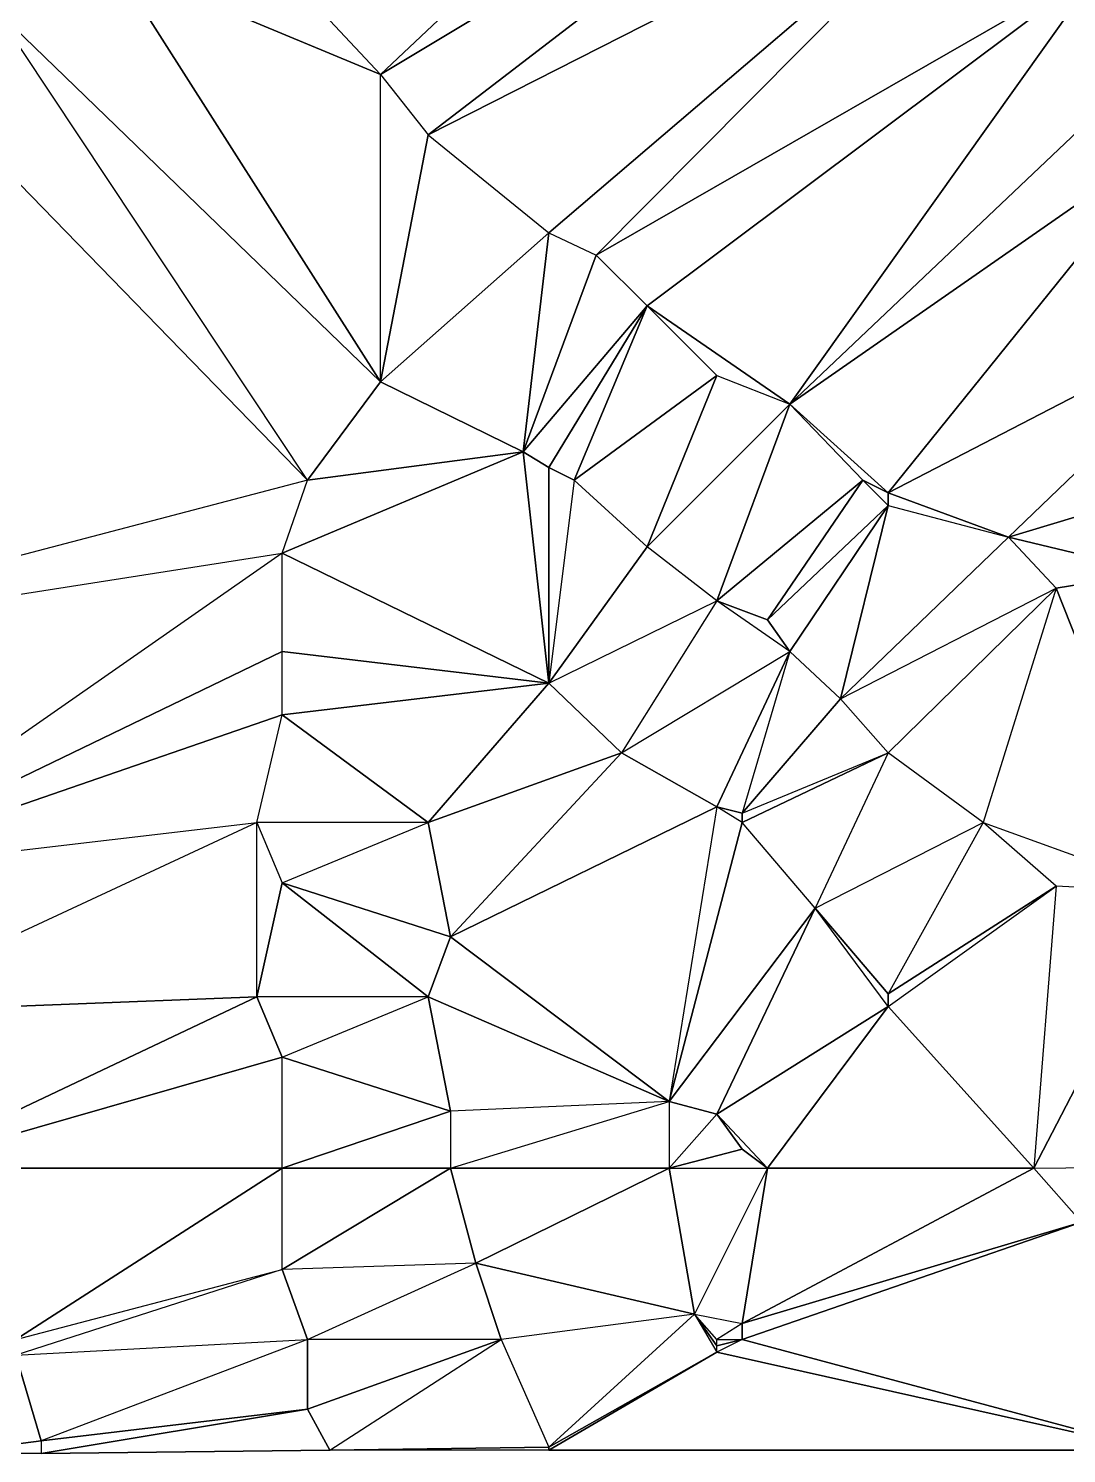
# Model space of a CAD drawing. Header units: metres. Extents: x 121.06818 to 121.07159, y 3.17836 to 3.18313.
# Drawn here: x 121.068821 to 121.0691482, y 3.178595 to 3.1790445 of the extents above; entities that cross this region are included whole.
import ezdxf

# ---------------------------------------------------------------- set-up
doc = ezdxf.new("R2010")
doc.units = ezdxf.units.M

msp = doc.modelspace()

# ---------------------------------------------------------------- linework, layer by layer
at = {"layer": 'DELAUNEY1005', "color": 252}
msp.add_3dface([(121.069023, 3.178685, 0.01007), (121.069046, 3.178691, 0.01007), (121.069038, 3.178702, 0.01007)], dxfattribs=at)
at = {"layer": 'DELAUNEY1006', "color": 252}
msp.add_3dface([(121.069046, 3.178691, 0.01007), (121.069054, 3.178685, 0.01007), (121.069038, 3.178702, 0.01007)], dxfattribs=at)
at = {"layer": 'DELAUNEY1045', "color": 252}
msp.add_3dface([(121.069023, 3.178685, 0.01007), (121.068954, 3.178685, 0.01008), (121.069023, 3.178706, 0.01007)], dxfattribs=at)
at = {"layer": 'DELAUNEY1083', "color": 252}
msp.add_3dface([(121.068779, 3.178685, 0.0101), (121.068901, 3.178685, 0.01009), (121.068901, 3.17872, 0.01009)], dxfattribs=at)
at = {"layer": 'DELAUNEY1096', "color": 252}
msp.add_3dface([(121.069023, 3.178685, 0.01007), (121.069038, 3.178702, 0.01007), (121.069023, 3.178706, 0.01007)], dxfattribs=at)
at = {"layer": 'DELAUNEY1132', "color": 252}
msp.add_3dface([(121.068954, 3.178703, 0.01008), (121.068901, 3.178685, 0.01009), (121.068901, 3.17872, 0.01009)], dxfattribs=at)
at = {"layer": 'DELAUNEY1133', "color": 252}
msp.add_3dface([(121.068954, 3.178703, 0.01008), (121.068954, 3.178685, 0.01008), (121.069023, 3.178706, 0.01007)], dxfattribs=at)
at = {"layer": 'DELAUNEY1134', "color": 252}
msp.add_3dface([(121.069138, 3.178685, 0.01008), (121.069092, 3.178736, 0.01008), (121.069145, 3.178774, 0.01009)], dxfattribs=at)
at = {"layer": 'DELAUNEY1146', "color": 252}
msp.add_3dface([(121.069023, 3.178706, 0.01007), (121.068954, 3.178703, 0.01008), (121.068947, 3.178739, 0.01008)], dxfattribs=at)
at = {"layer": 'DELAUNEY1147', "color": 252}
msp.add_3dface([(121.069023, 3.178706, 0.01007), (121.069038, 3.178702, 0.01007), (121.069069, 3.178767, 0.01008)], dxfattribs=at)
at = {"layer": 'DELAUNEY1171', "color": 252}
msp.add_3dface([(121.068779, 3.178685, 0.0101), (121.068901, 3.17872, 0.01009), (121.068893, 3.178739, 0.01009)], dxfattribs=at)
at = {"layer": 'DELAUNEY1180', "color": 252}
msp.add_3dface([(121.068954, 3.178703, 0.01008), (121.068901, 3.17872, 0.01009), (121.068947, 3.178739, 0.01008)], dxfattribs=at)
at = {"layer": 'DELAUNEY1189', "color": 252}
msp.add_3dface([(121.068779, 3.178685, 0.0101), (121.068893, 3.178739, 0.01009), (121.068764, 3.178734, 0.0101)], dxfattribs=at)
at = {"layer": 'DELAUNEY1190', "color": 252}
msp.add_3dface([(121.068893, 3.178739, 0.01009), (121.068901, 3.17872, 0.01009), (121.068947, 3.178739, 0.01008)], dxfattribs=at)
at = {"layer": 'DELAUNEY1200', "color": 252}
msp.add_3dface([(121.069038, 3.178702, 0.01007), (121.069054, 3.178685, 0.01007), (121.069092, 3.178736, 0.01008)], dxfattribs=at)
at = {"layer": 'DELAUNEY1214', "color": 252}
msp.add_3dface([(121.069138, 3.178685, 0.01008), (121.069229, 3.178686, 0.01008), (121.069183, 3.178772, 0.01009)], dxfattribs=at)
at = {"layer": 'DELAUNEY1229', "color": 252}
msp.add_3dface([(121.069038, 3.178702, 0.01007), (121.069092, 3.178736, 0.01008), (121.069069, 3.178767, 0.01008)], dxfattribs=at)
at = {"layer": 'DELAUNEY1246', "color": 252}
msp.add_3dface([(121.069138, 3.178685, 0.01008), (121.069183, 3.178772, 0.01009), (121.069145, 3.178774, 0.01009)], dxfattribs=at)
at = {"layer": 'DELAUNEY1307', "color": 252}
msp.add_3dface([(121.068764, 3.178734, 0.0101), (121.068893, 3.178739, 0.01009), (121.068893, 3.178794, 0.01009)], dxfattribs=at)
at = {"layer": 'DELAUNEY1308', "color": 252}
msp.add_3dface([(121.069023, 3.178706, 0.01007), (121.068947, 3.178739, 0.01008), (121.068954, 3.178758, 0.01008)], dxfattribs=at)
at = {"layer": 'DELAUNEY1321', "color": 252}
msp.add_3dface([(121.069092, 3.178736, 0.01008), (121.069145, 3.178774, 0.01009), (121.069092, 3.17874, 0.01008)], dxfattribs=at)
at = {"layer": 'DELAUNEY1322', "color": 252}
msp.add_3dface([(121.069183, 3.178772, 0.01009), (121.069145, 3.178774, 0.01009), (121.069122, 3.178794, 0.01009)], dxfattribs=at)
at = {"layer": 'DELAUNEY1338', "color": 252}
msp.add_3dface([(121.068954, 3.178758, 0.01008), (121.068947, 3.178739, 0.01008), (121.068901, 3.178775, 0.01009)], dxfattribs=at)
at = {"layer": 'DELAUNEY1339', "color": 252}
msp.add_3dface([(121.069023, 3.178706, 0.01007), (121.068954, 3.178758, 0.01008), (121.069038, 3.178799, 0.01008)], dxfattribs=at)
at = {"layer": 'DELAUNEY1358', "color": 252}
msp.add_3dface([(121.069092, 3.178736, 0.01008), (121.069069, 3.178767, 0.01008), (121.069092, 3.17874, 0.01008)], dxfattribs=at)
at = {"layer": 'DELAUNEY1365', "color": 252}
msp.add_3dface([(121.069092, 3.178736, 0.01008), (121.069092, 3.17874, 0.01008), (121.069092, 3.178738, 0.01008)], dxfattribs=at)
at = {"layer": 'DELAUNEY1373', "color": 252}
msp.add_3dface([(121.068947, 3.178739, 0.01008), (121.068893, 3.178739, 0.01009), (121.068901, 3.178775, 0.01009)], dxfattribs=at)
at = {"layer": 'DELAUNEY1374', "color": 252}
msp.add_3dface([(121.069023, 3.178706, 0.01007), (121.069069, 3.178767, 0.01008), (121.069046, 3.178794, 0.01008)], dxfattribs=at)
at = {"layer": 'DELAUNEY1375', "color": 252}
msp.add_3dface([(121.069092, 3.17874, 0.01008), (121.069069, 3.178767, 0.01008), (121.069122, 3.178794, 0.01009)], dxfattribs=at)
at = {"layer": 'DELAUNEY1376', "color": 252}
msp.add_3dface([(121.069092, 3.17874, 0.01008), (121.069145, 3.178774, 0.01009), (121.069122, 3.178794, 0.01009)], dxfattribs=at)
at = {"layer": 'DELAUNEY1450', "color": 252}
msp.add_3dface([(121.068901, 3.178775, 0.01009), (121.068893, 3.178739, 0.01009), (121.068893, 3.178794, 0.01009)], dxfattribs=at)
at = {"layer": 'DELAUNEY1451', "color": 252}
msp.add_3dface([(121.069023, 3.178706, 0.01007), (121.069046, 3.178794, 0.01008), (121.069038, 3.178799, 0.01008)], dxfattribs=at)
at = {"layer": 'DELAUNEY1462', "color": 252}
msp.add_3dface([(121.069069, 3.178767, 0.01008), (121.069046, 3.178794, 0.01008), (121.069092, 3.178816, 0.01009)], dxfattribs=at)
at = {"layer": 'DELAUNEY1476', "color": 252}
msp.add_3dface([(121.069038, 3.178799, 0.01008), (121.068954, 3.178758, 0.01008), (121.069008, 3.178816, 0.01008)], dxfattribs=at)
at = {"layer": 'DELAUNEY1477', "color": 252}
msp.add_3dface([(121.069046, 3.178794, 0.01008), (121.069038, 3.178799, 0.01008), (121.069046, 3.178797, 0.01008)], dxfattribs=at)
at = {"layer": 'DELAUNEY1486', "color": 252}
msp.add_3dface([(121.068764, 3.178734, 0.0101), (121.068756, 3.178778, 0.0101), (121.068893, 3.178794, 0.01009)], dxfattribs=at)
at = {"layer": 'DELAUNEY1487', "color": 252}
msp.add_3dface([(121.068954, 3.178758, 0.01008), (121.068901, 3.178775, 0.01009), (121.068947, 3.178794, 0.01008)], dxfattribs=at)
at = {"layer": 'DELAUNEY1544', "color": 252}
msp.add_3dface([(121.068756, 3.178778, 0.0101), (121.068893, 3.178794, 0.01009), (121.068901, 3.178828, 0.01009)], dxfattribs=at)
at = {"layer": 'DELAUNEY1545', "color": 252}
msp.add_3dface([(121.068893, 3.178794, 0.01009), (121.068901, 3.178775, 0.01009), (121.068947, 3.178794, 0.01008)], dxfattribs=at)
at = {"layer": 'DELAUNEY1546', "color": 252}
msp.add_3dface([(121.069008, 3.178816, 0.01008), (121.068954, 3.178758, 0.01008), (121.068947, 3.178794, 0.01008)], dxfattribs=at)
at = {"layer": 'DELAUNEY1555', "color": 252}
msp.add_3dface([(121.069038, 3.178799, 0.01008), (121.069008, 3.178816, 0.01008), (121.069061, 3.178848, 0.01009)], dxfattribs=at)
at = {"layer": 'DELAUNEY1556', "color": 252}
msp.add_3dface([(121.069069, 3.178767, 0.01008), (121.069122, 3.178794, 0.01009), (121.069092, 3.178816, 0.01009)], dxfattribs=at)
at = {"layer": 'DELAUNEY1629', "color": 252}
msp.add_3dface([(121.069008, 3.178816, 0.01008), (121.068947, 3.178794, 0.01008), (121.068985, 3.178838, 0.01008)], dxfattribs=at)
at = {"layer": 'DELAUNEY1646', "color": 252}
msp.add_3dface([(121.069122, 3.178794, 0.01009), (121.069092, 3.178816, 0.01009), (121.069145, 3.178868, 0.0101)], dxfattribs=at)
at = {"layer": 'DELAUNEY1686', "color": 252}
msp.add_3dface([(121.068947, 3.178794, 0.01008), (121.068893, 3.178794, 0.01009), (121.068901, 3.178828, 0.01009)], dxfattribs=at)
at = {"layer": 'DELAUNEY1687', "color": 252}
msp.add_3dface([(121.069046, 3.178797, 0.01008), (121.069038, 3.178799, 0.01008), (121.069061, 3.178848, 0.01009)], dxfattribs=at)
at = {"layer": 'DELAUNEY1688', "color": 252}
msp.add_3dface([(121.069046, 3.178794, 0.01008), (121.069046, 3.178797, 0.01008), (121.069092, 3.178816, 0.01009)], dxfattribs=at)
at = {"layer": 'DELAUNEY1701', "color": 252}
msp.add_3dface([(121.069046, 3.178797, 0.01008), (121.069092, 3.178816, 0.01009), (121.069077, 3.178833, 0.01009)], dxfattribs=at)
at = {"layer": 'DELAUNEY1743', "color": 252}
msp.add_3dface([(121.068947, 3.178794, 0.01008), (121.068901, 3.178828, 0.01009), (121.068985, 3.178838, 0.01008)], dxfattribs=at)
at = {"layer": 'DELAUNEY1744', "color": 252}
msp.add_3dface([(121.069008, 3.178816, 0.01008), (121.068985, 3.178838, 0.01008), (121.069038, 3.178864, 0.01009)], dxfattribs=at)
at = {"layer": 'DELAUNEY1758', "color": 252}
msp.add_3dface([(121.069046, 3.178797, 0.01008), (121.069077, 3.178833, 0.01009), (121.069061, 3.178848, 0.01009)], dxfattribs=at)
at = {"layer": 'DELAUNEY1759', "color": 252}
msp.add_3dface([(121.069092, 3.178816, 0.01009), (121.069077, 3.178833, 0.01009), (121.069145, 3.178868, 0.0101)], dxfattribs=at)
at = {"layer": 'DELAUNEY1816', "color": 252}
msp.add_3dface([(121.069145, 3.178868, 0.0101), (121.069122, 3.178794, 0.01009), (121.069183, 3.178772, 0.01009)], dxfattribs=at)
at = {"layer": 'DELAUNEY1817', "color": 252}
msp.add_3dface([(121.069145, 3.178868, 0.0101), (121.069183, 3.178772, 0.01009), (121.069176, 3.178873, 0.0101)], dxfattribs=at)
at = {"layer": 'DELAUNEY1828', "color": 252}
msp.add_3dface([(121.069077, 3.178833, 0.01009), (121.069061, 3.178848, 0.01009), (121.069092, 3.178894, 0.0101)], dxfattribs=at)
at = {"layer": 'DELAUNEY1829', "color": 252}
msp.add_3dface([(121.069145, 3.178868, 0.0101), (121.069176, 3.178873, 0.0101), (121.06913, 3.178884, 0.0101)], dxfattribs=at)
at = {"layer": 'DELAUNEY1850', "color": 252}
msp.add_3dface([(121.068756, 3.178778, 0.0101), (121.068901, 3.178828, 0.01009), (121.068901, 3.178848, 0.01009)], dxfattribs=at)
at = {"layer": 'DELAUNEY1851', "color": 252}
msp.add_3dface([(121.069008, 3.178816, 0.01008), (121.069061, 3.178848, 0.01009), (121.069038, 3.178864, 0.01009)], dxfattribs=at)
at = {"layer": 'DELAUNEY1886', "color": 252}
msp.add_3dface([(121.069061, 3.178848, 0.01009), (121.069038, 3.178864, 0.01009), (121.069054, 3.178858, 0.01009)], dxfattribs=at)
at = {"layer": 'DELAUNEY1897', "color": 252}
msp.add_3dface([(121.068985, 3.178838, 0.01008), (121.068901, 3.178828, 0.01009), (121.068901, 3.178848, 0.01009)], dxfattribs=at)
at = {"layer": 'DELAUNEY1912', "color": 252}
msp.add_3dface([(121.068756, 3.178778, 0.0101), (121.068901, 3.178848, 0.01009), (121.068901, 3.178879, 0.01009)], dxfattribs=at)
at = {"layer": 'DELAUNEY1913', "color": 252}
msp.add_3dface([(121.069061, 3.178848, 0.01009), (121.069054, 3.178858, 0.01009), (121.069092, 3.178894, 0.0101)], dxfattribs=at)
at = {"layer": 'DELAUNEY1928', "color": 252}
msp.add_3dface([(121.068985, 3.178838, 0.01008), (121.068901, 3.178848, 0.01009), (121.068901, 3.178879, 0.01009)], dxfattribs=at)
at = {"layer": 'DELAUNEY1929', "color": 252}
msp.add_3dface([(121.069054, 3.178858, 0.01009), (121.069038, 3.178864, 0.01009), (121.069084, 3.178902, 0.0101)], dxfattribs=at)
at = {"layer": 'DELAUNEY1938', "color": 252}
msp.add_3dface([(121.068756, 3.178778, 0.0101), (121.068703, 3.178848, 0.0101), (121.068901, 3.178879, 0.01009)], dxfattribs=at)
at = {"layer": 'DELAUNEY1950', "color": 252}
msp.add_3dface([(121.068985, 3.178838, 0.01008), (121.069038, 3.178864, 0.01009), (121.069016, 3.178881, 0.01009)], dxfattribs=at)
at = {"layer": 'DELAUNEY1984', "color": 252}
msp.add_3dface([(121.06913, 3.178884, 0.0101), (121.069077, 3.178833, 0.01009), (121.069145, 3.178868, 0.0101)], dxfattribs=at)
at = {"layer": 'DELAUNEY1985', "color": 252}
msp.add_3dface([(121.06913, 3.178884, 0.0101), (121.069077, 3.178833, 0.01009), (121.069092, 3.178894, 0.0101)], dxfattribs=at)
at = {"layer": 'DELAUNEY1997', "color": 252}
msp.add_3dface([(121.068985, 3.178838, 0.01008), (121.069016, 3.178881, 0.01009), (121.068993, 3.178902, 0.01009)], dxfattribs=at)
at = {"layer": 'DELAUNEY1998', "color": 252}
msp.add_3dface([(121.069038, 3.178864, 0.01009), (121.069016, 3.178881, 0.01009), (121.069061, 3.178926, 0.0101)], dxfattribs=at)
at = {"layer": 'DELAUNEY2033', "color": 252}
msp.add_3dface([(121.069092, 3.178894, 0.0101), (121.06913, 3.178884, 0.0101), (121.069092, 3.178898, 0.0101)], dxfattribs=at)
at = {"layer": 'DELAUNEY2055', "color": 252}
msp.add_3dface([(121.068985, 3.178838, 0.01008), (121.068901, 3.178879, 0.01009), (121.068977, 3.178911, 0.01009)], dxfattribs=at)
at = {"layer": 'DELAUNEY2083', "color": 252}
msp.add_3dface([(121.068703, 3.178848, 0.0101), (121.068901, 3.178879, 0.01009), (121.068909, 3.178902, 0.01009)], dxfattribs=at)
at = {"layer": 'DELAUNEY2084', "color": 252}
msp.add_3dface([(121.069092, 3.178894, 0.0101), (121.069054, 3.178858, 0.01009), (121.069084, 3.178902, 0.0101)], dxfattribs=at)
at = {"layer": 'DELAUNEY2091', "color": 252}
msp.add_3dface([(121.068977, 3.178911, 0.01009), (121.068901, 3.178879, 0.01009), (121.068909, 3.178902, 0.01009)], dxfattribs=at)
at = {"layer": 'DELAUNEY2092', "color": 252}
msp.add_3dface([(121.068985, 3.178838, 0.01008), (121.068977, 3.178911, 0.01009), (121.068985, 3.178906, 0.01009)], dxfattribs=at)
at = {"layer": 'DELAUNEY2093', "color": 252}
msp.add_3dface([(121.068985, 3.178838, 0.01008), (121.068985, 3.178906, 0.01009), (121.068993, 3.178902, 0.01009)], dxfattribs=at)
at = {"layer": 'DELAUNEY2094', "color": 252}
msp.add_3dface([(121.069016, 3.178881, 0.01009), (121.068993, 3.178902, 0.01009), (121.069038, 3.178935, 0.0101)], dxfattribs=at)
at = {"layer": 'DELAUNEY2108', "color": 252}
msp.add_3dface([(121.068985, 3.178906, 0.01009), (121.068977, 3.178911, 0.01009), (121.069016, 3.178957, 0.0101)], dxfattribs=at)
at = {"layer": 'DELAUNEY2109', "color": 252}
msp.add_3dface([(121.068993, 3.178902, 0.01009), (121.068985, 3.178906, 0.01009), (121.069016, 3.178957, 0.0101)], dxfattribs=at)
at = {"layer": 'DELAUNEY2139', "color": 252}
msp.add_3dface([(121.068977, 3.178911, 0.01009), (121.068909, 3.178902, 0.01009), (121.068932, 3.178933, 0.01009)], dxfattribs=at)
at = {"layer": 'DELAUNEY2159', "color": 252}
msp.add_3dface([(121.069084, 3.178902, 0.0101), (121.069092, 3.178894, 0.0101), (121.069092, 3.178898, 0.0101)], dxfattribs=at)
at = {"layer": 'DELAUNEY2191', "color": 252}
msp.add_3dface([(121.069084, 3.178902, 0.0101), (121.069038, 3.178864, 0.01009), (121.069061, 3.178926, 0.0101)], dxfattribs=at)
at = {"layer": 'DELAUNEY2230', "color": 252}
msp.add_3dface([(121.069061, 3.178926, 0.0101), (121.069084, 3.178902, 0.0101), (121.069092, 3.178898, 0.0101)], dxfattribs=at)
at = {"layer": 'DELAUNEY2231', "color": 252}
msp.add_3dface([(121.06913, 3.178884, 0.0101), (121.069176, 3.178873, 0.0101), (121.069206, 3.178907, 0.0101)], dxfattribs=at)
at = {"layer": 'DELAUNEY2248', "color": 252}
msp.add_3dface([(121.069061, 3.178926, 0.0101), (121.069016, 3.178881, 0.01009), (121.069038, 3.178935, 0.0101)], dxfattribs=at)
at = {"layer": 'DELAUNEY2249', "color": 252}
msp.add_3dface([(121.069092, 3.178898, 0.0101), (121.06913, 3.178884, 0.0101), (121.069206, 3.178957, 0.0101)], dxfattribs=at)
at = {"layer": 'DELAUNEY2260', "color": 252}
msp.add_3dface([(121.068932, 3.178933, 0.01009), (121.068909, 3.178902, 0.01009), (121.06881, 3.179051, 0.0101)], dxfattribs=at)
at = {"layer": 'DELAUNEY2266', "color": 252}
msp.add_3dface([(121.068977, 3.178911, 0.01009), (121.068932, 3.178933, 0.01009), (121.068985, 3.17898, 0.0101)], dxfattribs=at)
at = {"layer": 'DELAUNEY2280', "color": 252}
msp.add_3dface([(121.069038, 3.178935, 0.0101), (121.069061, 3.178926, 0.0101), (121.069016, 3.178957, 0.0101)], dxfattribs=at)
at = {"layer": 'DELAUNEY2306', "color": 252}
msp.add_3dface([(121.069038, 3.178935, 0.0101), (121.068993, 3.178902, 0.01009), (121.069016, 3.178957, 0.0101)], dxfattribs=at)
at = {"layer": 'DELAUNEY2337', "color": 252}
msp.add_3dface([(121.06913, 3.178884, 0.0101), (121.069206, 3.178907, 0.0101), (121.069206, 3.178957, 0.0101)], dxfattribs=at)
at = {"layer": 'DELAUNEY2398', "color": 252}
msp.add_3dface([(121.068703, 3.178848, 0.0101), (121.068771, 3.179044, 0.0101), (121.068909, 3.178902, 0.01009)], dxfattribs=at)
at = {"layer": 'DELAUNEY2409', "color": 252}
msp.add_3dface([(121.068771, 3.179044, 0.0101), (121.068909, 3.178902, 0.01009), (121.06881, 3.179051, 0.0101)], dxfattribs=at)
at = {"layer": 'DELAUNEY2427', "color": 252}
msp.add_3dface([(121.069016, 3.178957, 0.0101), (121.068977, 3.178911, 0.01009), (121.069, 3.178973, 0.0101)], dxfattribs=at)
at = {"layer": 'DELAUNEY2494', "color": 252}
msp.add_3dface([(121.069, 3.178973, 0.0101), (121.068977, 3.178911, 0.01009), (121.068985, 3.17898, 0.0101)], dxfattribs=at)
at = {"layer": 'DELAUNEY2509', "color": 252}
msp.add_3dface([(121.069, 3.178973, 0.0101), (121.069016, 3.178957, 0.0101), (121.06916, 3.179065, 0.0101)], dxfattribs=at)
at = {"layer": 'DELAUNEY2523', "color": 252}
msp.add_3dface([(121.068985, 3.17898, 0.0101), (121.068932, 3.178933, 0.01009), (121.068947, 3.179011, 0.0101)], dxfattribs=at)
at = {"layer": 'DELAUNEY2524', "color": 252}
msp.add_3dface([(121.068985, 3.17898, 0.0101), (121.069, 3.178973, 0.0101), (121.06913, 3.179104, 0.0101)], dxfattribs=at)
at = {"layer": 'DELAUNEY2542', "color": 252}
msp.add_3dface([(121.069061, 3.178926, 0.0101), (121.069092, 3.178898, 0.0101), (121.069183, 3.179011, 0.0101)], dxfattribs=at)
at = {"layer": 'DELAUNEY2555', "color": 252}
msp.add_3dface([(121.069092, 3.178898, 0.0101), (121.069206, 3.178957, 0.0101), (121.069183, 3.179011, 0.0101)], dxfattribs=at)
at = {"layer": 'DELAUNEY2617', "color": 252}
msp.add_3dface([(121.069061, 3.178926, 0.0101), (121.069183, 3.179011, 0.0101), (121.069176, 3.179035, 0.0101)], dxfattribs=at)
at = {"layer": 'DELAUNEY2648', "color": 252}
msp.add_3dface([(121.06881, 3.179051, 0.0101), (121.068932, 3.178933, 0.01009), (121.068848, 3.179065, 0.0101)], dxfattribs=at)
at = {"layer": 'DELAUNEY2649', "color": 252}
msp.add_3dface([(121.068947, 3.179011, 0.0101), (121.068932, 3.178933, 0.01009), (121.068932, 3.17903, 0.0101)], dxfattribs=at)
at = {"layer": 'DELAUNEY2650', "color": 252}
msp.add_3dface([(121.068947, 3.179011, 0.0101), (121.068985, 3.17898, 0.0101), (121.06913, 3.179104, 0.0101)], dxfattribs=at)
at = {"layer": 'DELAUNEY2685', "color": 252}
msp.add_3dface([(121.068848, 3.179065, 0.0101), (121.068932, 3.178933, 0.01009), (121.068932, 3.17903, 0.0101)], dxfattribs=at)
at = {"layer": 'DELAUNEY2709', "color": 252}
msp.add_3dface([(121.068848, 3.179065, 0.0101), (121.068932, 3.17903, 0.0101), (121.068916, 3.179047, 0.0101)], dxfattribs=at)
at = {"layer": 'DELAUNEY2710', "color": 252}
msp.add_3dface([(121.068932, 3.17903, 0.0101), (121.068947, 3.179011, 0.0101), (121.069115, 3.17914, 0.0101)], dxfattribs=at)
at = {"layer": 'DELAUNEY2724', "color": 252}
msp.add_3dface([(121.068916, 3.179047, 0.0101), (121.068932, 3.17903, 0.0101), (121.069092, 3.179181, 0.0101)], dxfattribs=at)
at = {"layer": 'DELAUNEY2782', "color": 252}
msp.add_3dface([(121.069016, 3.178957, 0.0101), (121.069061, 3.178926, 0.0101), (121.06916, 3.179065, 0.0101)], dxfattribs=at)
at = {"layer": 'DELAUNEY2798', "color": 252}
msp.add_3dface([(121.069061, 3.178926, 0.0101), (121.069176, 3.179035, 0.0101), (121.06916, 3.179065, 0.0101)], dxfattribs=at)
at = {"layer": 'DELAUNEY2943', "color": 252}
msp.add_3dface([(121.069, 3.178973, 0.0101), (121.06916, 3.179065, 0.0101), (121.06913, 3.179104, 0.0101)], dxfattribs=at)
at = {"layer": 'DELAUNEY3208', "color": 252}
msp.add_3dface([(121.068947, 3.179011, 0.0101), (121.06913, 3.179104, 0.0101), (121.069115, 3.17914, 0.0101)], dxfattribs=at)
at = {"layer": 'DELAUNEY3254', "color": 252}
msp.add_3dface([(121.068932, 3.17903, 0.0101), (121.069115, 3.17914, 0.0101), (121.069092, 3.179181, 0.0101)], dxfattribs=at)
at = {"layer": 'DELAUNEY328', "color": 252}
msp.add_3dface([(121.069038, 3.178627, 0.01007), (121.068985, 3.178596, 0.01008), (121.069176, 3.178596, 0.01008)], dxfattribs=at)
at = {"layer": 'DELAUNEY329', "color": 252}
msp.add_3dface([(121.069038, 3.178627, 0.01007), (121.068985, 3.178596, 0.01008), (121.068985, 3.178597, 0.01008)], dxfattribs=at)
at = {"layer": 'DELAUNEY330', "color": 252}
msp.add_3dface([(121.069038, 3.178627, 0.01007), (121.069176, 3.178596, 0.01008), (121.069046, 3.178631, 0.01007)], dxfattribs=at)
at = {"layer": 'DELAUNEY448', "color": 252}
msp.add_3dface([(121.069046, 3.178631, 0.01007), (121.069038, 3.178627, 0.01007), (121.069038, 3.178629, 0.01007)], dxfattribs=at)
at = {"layer": 'DELAUNEY449', "color": 252}
msp.add_3dface([(121.069046, 3.178631, 0.01007), (121.069038, 3.178627, 0.01007), (121.069038, 3.178631, 0.01007)], dxfattribs=at)
at = {"layer": 'DELAUNEY451', "color": 252}
msp.add_3dface([(121.069046, 3.178631, 0.01007), (121.069176, 3.178596, 0.01008), (121.069153, 3.178668, 0.01008)], dxfattribs=at)
at = {"layer": 'DELAUNEY5', "color": 252}
msp.add_3dface([(121.068825, 3.178595, 0.0101), (121.068794, 3.178595, 0.01011), (121.068825, 3.178599, 0.0101)], dxfattribs=at)
at = {"layer": 'DELAUNEY514', "color": 252}
msp.add_3dface([(121.068825, 3.178595, 0.0101), (121.068909, 3.178609, 0.01009), (121.068916, 3.178596, 0.01009)], dxfattribs=at)
at = {"layer": 'DELAUNEY515', "color": 252}
msp.add_3dface([(121.068825, 3.178595, 0.0101), (121.068909, 3.178609, 0.01009), (121.068825, 3.178599, 0.0101)], dxfattribs=at)
at = {"layer": 'DELAUNEY516', "color": 252}
msp.add_3dface([(121.068909, 3.178609, 0.01009), (121.068916, 3.178596, 0.01009), (121.06897, 3.178631, 0.01008)], dxfattribs=at)
at = {"layer": 'DELAUNEY560', "color": 252}
msp.add_3dface([(121.068985, 3.178597, 0.01008), (121.068985, 3.178596, 0.01008), (121.068916, 3.178596, 0.01009)], dxfattribs=at)
at = {"layer": 'DELAUNEY565', "color": 252}
msp.add_3dface([(121.068825, 3.178599, 0.0101), (121.068794, 3.178595, 0.01011), (121.068817, 3.178626, 0.0101)], dxfattribs=at)
at = {"layer": 'DELAUNEY566', "color": 252}
msp.add_3dface([(121.068985, 3.178597, 0.01008), (121.068916, 3.178596, 0.01009), (121.06897, 3.178631, 0.01008)], dxfattribs=at)
at = {"layer": 'DELAUNEY582', "color": 252}
msp.add_3dface([(121.068825, 3.178599, 0.0101), (121.068909, 3.178609, 0.01009), (121.068909, 3.178631, 0.01009)], dxfattribs=at)
at = {"layer": 'DELAUNEY583', "color": 252}
msp.add_3dface([(121.069038, 3.178627, 0.01007), (121.068985, 3.178597, 0.01008), (121.069031, 3.178639, 0.01007)], dxfattribs=at)
at = {"layer": 'DELAUNEY594', "color": 252}
msp.add_3dface([(121.06897, 3.178631, 0.01008), (121.068985, 3.178597, 0.01008), (121.069031, 3.178639, 0.01007)], dxfattribs=at)
at = {"layer": 'DELAUNEY6', "color": 252}
msp.add_3dface([(121.068825, 3.178595, 0.0101), (121.068916, 3.178596, 0.01009), (121.068909, 3.178609, 0.01009)], dxfattribs=at)
at = {"layer": 'DELAUNEY641', "color": 252}
msp.add_3dface([(121.068825, 3.178599, 0.0101), (121.068817, 3.178626, 0.0101), (121.068909, 3.178631, 0.01009)], dxfattribs=at)
at = {"layer": 'DELAUNEY684', "color": 252}
msp.add_3dface([(121.069031, 3.178639, 0.01007), (121.069038, 3.178627, 0.01007), (121.069038, 3.178629, 0.01007)], dxfattribs=at)
at = {"layer": 'DELAUNEY685', "color": 252}
msp.add_3dface([(121.069031, 3.178639, 0.01007), (121.069038, 3.178627, 0.01007), (121.069038, 3.178631, 0.01007)], dxfattribs=at)
at = {"layer": 'DELAUNEY686', "color": 252}
msp.add_3dface([(121.069046, 3.178631, 0.01007), (121.069153, 3.178668, 0.01008), (121.069046, 3.178636, 0.01007)], dxfattribs=at)
at = {"layer": 'DELAUNEY7', "color": 252}
msp.add_3dface([(121.068985, 3.178596, 0.01008), (121.068916, 3.178596, 0.01009), (121.068985, 3.178597, 0.01008)], dxfattribs=at)
at = {"layer": 'DELAUNEY706', "color": 252}
msp.add_3dface([(121.068909, 3.178631, 0.01009), (121.068909, 3.178609, 0.01009), (121.06897, 3.178631, 0.01008)], dxfattribs=at)
at = {"layer": 'DELAUNEY719', "color": 252}
msp.add_3dface([(121.06897, 3.178631, 0.01008), (121.068909, 3.178631, 0.01009), (121.068962, 3.178655, 0.01008)], dxfattribs=at)
at = {"layer": 'DELAUNEY750', "color": 252}
msp.add_3dface([(121.068817, 3.178626, 0.0101), (121.068909, 3.178631, 0.01009), (121.068901, 3.178653, 0.01009)], dxfattribs=at)
at = {"layer": 'DELAUNEY751', "color": 252}
msp.add_3dface([(121.069031, 3.178639, 0.01007), (121.06897, 3.178631, 0.01008), (121.068962, 3.178655, 0.01008)], dxfattribs=at)
at = {"layer": 'DELAUNEY762', "color": 252}
msp.add_3dface([(121.068817, 3.178626, 0.0101), (121.068817, 3.178631, 0.0101), (121.068901, 3.178653, 0.01009)], dxfattribs=at)
at = {"layer": 'DELAUNEY763', "color": 252}
msp.add_3dface([(121.068901, 3.178653, 0.01009), (121.068909, 3.178631, 0.01009), (121.068962, 3.178655, 0.01008)], dxfattribs=at)
at = {"layer": 'DELAUNEY764', "color": 252}
msp.add_3dface([(121.069038, 3.178629, 0.01007), (121.069038, 3.178631, 0.01007), (121.069031, 3.178639, 0.01007)], dxfattribs=at)
at = {"layer": 'DELAUNEY765', "color": 252}
msp.add_3dface([(121.069038, 3.178629, 0.01007), (121.069038, 3.178631, 0.01007), (121.069046, 3.178631, 0.01007)], dxfattribs=at)
at = {"layer": 'DELAUNEY777', "color": 252}
msp.add_3dface([(121.068817, 3.178631, 0.0101), (121.068901, 3.178653, 0.01009), (121.068901, 3.178685, 0.01009)], dxfattribs=at)
at = {"layer": 'DELAUNEY794', "color": 252}
msp.add_3dface([(121.069038, 3.178631, 0.01007), (121.069031, 3.178639, 0.01007), (121.069046, 3.178636, 0.01007)], dxfattribs=at)
at = {"layer": 'DELAUNEY795', "color": 252}
msp.add_3dface([(121.069038, 3.178631, 0.01007), (121.069046, 3.178631, 0.01007), (121.069046, 3.178636, 0.01007)], dxfattribs=at)
at = {"layer": 'DELAUNEY8', "color": 252}
msp.add_3dface([(121.069176, 3.178596, 0.01008), (121.068985, 3.178596, 0.01008), (121.069038, 3.178627, 0.01007)], dxfattribs=at)
at = {"layer": 'DELAUNEY816', "color": 252}
msp.add_3dface([(121.069046, 3.178636, 0.01007), (121.069153, 3.178668, 0.01008), (121.069138, 3.178685, 0.01008)], dxfattribs=at)
at = {"layer": 'DELAUNEY839', "color": 252}
msp.add_3dface([(121.069031, 3.178639, 0.01007), (121.069046, 3.178636, 0.01007), (121.069054, 3.178685, 0.01007)], dxfattribs=at)
at = {"layer": 'DELAUNEY840', "color": 252}
msp.add_3dface([(121.069046, 3.178636, 0.01007), (121.069138, 3.178685, 0.01008), (121.069054, 3.178685, 0.01007)], dxfattribs=at)
at = {"layer": 'DELAUNEY854', "color": 252}
msp.add_3dface([(121.069153, 3.178668, 0.01008), (121.069138, 3.178685, 0.01008), (121.069229, 3.178686, 0.01008)], dxfattribs=at)
at = {"layer": 'DELAUNEY905', "color": 252}
msp.add_3dface([(121.068962, 3.178655, 0.01008), (121.068901, 3.178653, 0.01009), (121.068954, 3.178685, 0.01008)], dxfattribs=at)
at = {"layer": 'DELAUNEY906', "color": 252}
msp.add_3dface([(121.069031, 3.178639, 0.01007), (121.068962, 3.178655, 0.01008), (121.069023, 3.178685, 0.01007)], dxfattribs=at)
at = {"layer": 'DELAUNEY917', "color": 252}
msp.add_3dface([(121.069023, 3.178685, 0.01007), (121.068962, 3.178655, 0.01008), (121.068954, 3.178685, 0.01008)], dxfattribs=at)
at = {"layer": 'DELAUNEY918', "color": 252}
msp.add_3dface([(121.069031, 3.178639, 0.01007), (121.069023, 3.178685, 0.01007), (121.069054, 3.178685, 0.01007)], dxfattribs=at)
at = {"layer": 'DELAUNEY919', "color": 252}
msp.add_3dface([(121.069054, 3.178685, 0.01007), (121.069138, 3.178685, 0.01008), (121.069092, 3.178736, 0.01008)], dxfattribs=at)
at = {"layer": 'DELAUNEY955', "color": 252}
msp.add_3dface([(121.068954, 3.178685, 0.01008), (121.068901, 3.178653, 0.01009), (121.068901, 3.178685, 0.01009)], dxfattribs=at)
at = {"layer": 'DELAUNEY966', "color": 252}
msp.add_3dface([(121.069023, 3.178685, 0.01007), (121.069054, 3.178685, 0.01007), (121.069046, 3.178691, 0.01007)], dxfattribs=at)
at = {"layer": 'DELAUNEY967', "color": 252}
msp.add_3dface([(121.069023, 3.178685, 0.01007), (121.069054, 3.178685, 0.01007), (121.069038, 3.178702, 0.01007)], dxfattribs=at)
at = {"layer": 'DELAUNEY982', "color": 252}
msp.add_3dface([(121.068817, 3.178631, 0.0101), (121.068901, 3.178685, 0.01009), (121.068779, 3.178685, 0.0101)], dxfattribs=at)
at = {"layer": 'DELAUNEY995', "color": 252}
msp.add_3dface([(121.068954, 3.178685, 0.01008), (121.068901, 3.178685, 0.01009), (121.068954, 3.178703, 0.01008)], dxfattribs=at)

doc.saveas('drawing.dxf')
